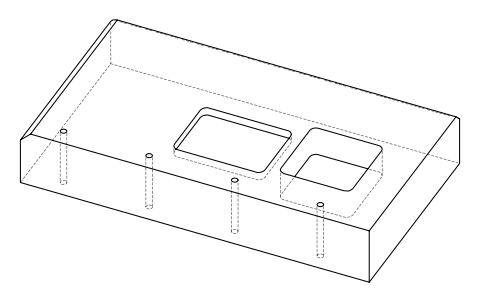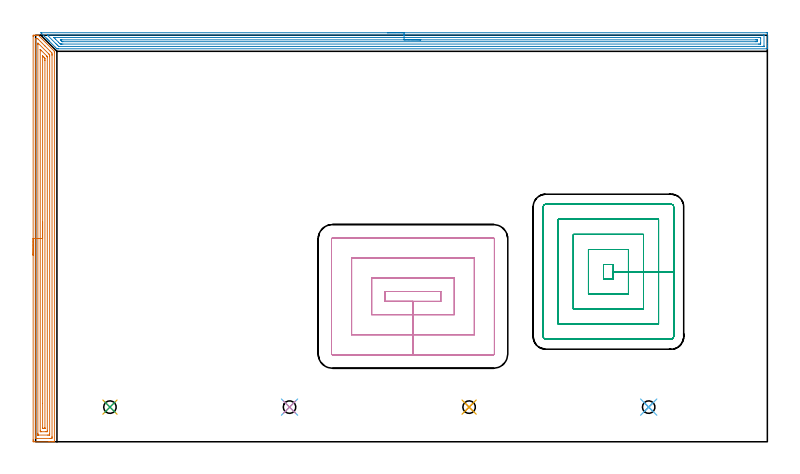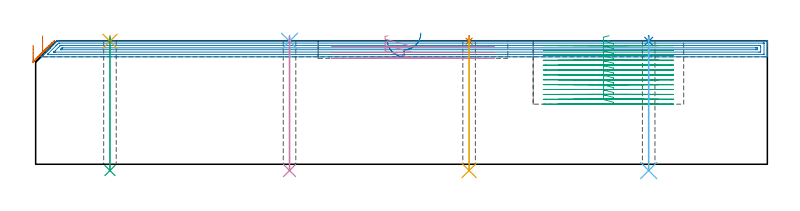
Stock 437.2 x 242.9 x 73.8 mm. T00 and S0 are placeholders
(PLAN: 12 operations, 4 tool changes, 55 min)
(1 AREA_MILL | FG_CHAMFER_SURFACE | UGT0205_001 | 9.81 min | 19589 mm3)
(2 AREA_MILL_1 | FG_CHAMFER_SURFACE_1 | UGT0205_001 | 13.94 min | 19697 mm3)
(3 MILL_RECTANGULAR_POCKET | POCKET_RECTANGULAR_STRAIGHT | NXT0201_011 | Follow Part, ap 3, ae 75% | 24.63 min | 313743 mm3)
(4 MILL_RECTANGULAR_POCKET_1 | POCKET_RECTANGULAR_STRAIGHT_1 | UGT0201_010 | Follow Part, ap 4, ae 75% | 5.26 min | 101538 mm3)
(5 SPOT_DRILL | STEP1HOLE | NXT0321_9005460120000 | 0.03 min | 3 mm3)
(6 SPOT_DRILL_1 | STEP1HOLE_1 | NXT0321_9005460120000 | 0.03 min | 15 mm3)
(7 SPOT_DRILL_2 | STEP1HOLE_2 | NXT0321_9005460120000 | 0.03 min | 9 mm3)
(8 SPOT_DRILL_3 | STEP1HOLE_3 | NXT0321_9005460120000 | 0.03 min | 11 mm3)
(9 DRILL_THROUGH_HOLE_INTO_CENTER | STEP1HOLE | UGT0301_470 | 0.32 min | 3235 mm3)
(10 DRILL_THROUGH_HOLE_INTO_CENTER_1 | STEP1HOLE_1 | UGT0301_470 | 0.32 min | 3254 mm3)
(11 DRILL_THROUGH_HOLE_INTO_CENTER_2 | STEP1HOLE_2 | UGT0301_470 | 0.32 min | 3217 mm3)
(12 DRILL_THROUGH_HOLE_INTO_CENTER_3 | STEP1HOLE_3 | UGT0301_470 | 0.32 min | 3212 mm3)
(TOOL UGT0205_001 | Chamfer Mill 20 x 3 x 45 deg. | D20 FL50 Z2)
(TOOL NXT0201_011 | ENDMILL 12mm [2P460-1200-NA 1630] | D12 FL38 Z6)
(TOOL UGT0201_010 | End Mill 16 mm | D16 FL22 Z2)
(TOOL NXT0321_9005460120000 | NC Spot Drill, 142deg, 12mm, Carbide, Uncoated | D12 PA142 FL30 Z2)
(TOOL UGT0301_470 | Carbide Drill 7.5 mm | D7.5 PA118 FL76 Z2)
(OP 1 AREA_MILL)
G17 G21 G94 G90
T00 M6
G54
G17 G0 G90 X-1.5 Y111.45 S1061 M3
G43 Z83.8 H0
Z71.1
G94 G1 Y111.488 Z70.229 F250.
Y111.602 Z69.364
Y111.791 Z68.512
Y112.053 Z67.68
Y112.387 Z66.874
Y112.79 Z66.1
Y113.258 Z65.364
Y113.79 Z64.672
Y114.379 Z64.029
Y115.022 Z63.44
Y115.714 Z62.909
Y116.45 Z62.44
Y117.224 Z62.037
Y118.03 Z61.703
Y118.862 Z61.441
Y119.714 Z61.252
Y120.578 Z61.138
Y121.45 Z61.1
Y242.302
X-1.498 Y242.465 Z61.102
X-1.491 Y242.898 Z61.105
X-1.235 Y242.9 Z61.362
X-0.933 Z61.663
X-0.346 Z62.25
X-0.043 Z62.552
X0.562 Z63.161
X1.291 Z63.89
X1.435 Y242.899 Z64.034
X1.611 Y242.89 Z64.206
X1.736 Y242.764 Z64.335
X11.117 Y233.383 Z73.716
X11.194 Y233.305 Z73.792
X11.2 Y232.491 Z73.8
Y0.152
X11.197 Y0.01 Z73.788
X11.16 Y0.007 Z73.752
X10.814 Y0. Z73.413
X10.349 Z72.948
X9.743 Z72.338
X8.551 Z71.148
X7.964 Z70.558
X-0.933 Y0.001 Z61.664
X-1.169 Y0.003 Z61.429
X-1.491 Y0.007 Z61.106
X-1.494 Y0.036 Z61.104
X-1.499 Y0.598 Z61.101
X-1.5 Y1.166 Z61.1
Y121.45
X-0.086 Z62.514
Y239.669
X-0.082 Y240.519 Z62.518
X-0.081 Y240.556 Z62.519
X-0.043 Y240.89 Z62.557
X0.468 Y240.898 Z63.068
X0.846 Y240.899 Z63.446
X0.973 Y240.898 Z63.573
X1.075 Y240.894 Z63.675
X1.14 Y240.89 Z63.74
X1.185 Y240.853 Z63.785
X1.53 Y240.519 Z64.13
X5.545 Y236.505 Z68.145
X8.667 Y233.383 Z71.267
X8.854 Y233.196 Z71.454
X9.554 Y232.491 Z72.154
X9.743 Y232.295 Z72.343
X9.783 Y231.6 Z72.383
X9.784 Y231.559 Z72.384
X9.786 Y230.708 Z72.386
Y3.231
X9.783 Y2.382 Z72.383
X9.781 Y2.344 Z72.381
X9.743 Y2.01 Z72.343
X9.232 Y2.002 Z71.832
X8.854 Y2.001 Z71.454
X8.344 Y2. Z70.944
X0.846 Y2.001 Z63.446
X0.334 Y2.003 Z62.934
X-0.043 Y2.01 Z62.557
X-0.08 Y2.382 Z62.52
X-0.083 Y2.421 Z62.517
X-0.086 Y3.273 Z62.514
Y3.316
Y121.45
X1.329 Z63.929
Y237.359
X1.332 Y237.843 Z63.932
X1.336 Y238.244 Z63.936
X1.736 Y237.864 Z64.336
X1.758 Y237.843 Z64.358
X7.964 Y231.636 Z70.564
X7.999 Y231.6 Z70.599
X8.364 Y231.198 Z70.964
X8.369 Y230.708 Z70.969
X8.371 Y230.3 Z70.971
Y4.649
X8.369 Y4.165 Z70.969
X8.367 Y4.064 Z70.967
X8.365 Y4.021 Z70.965
X8.293 Y4.01 Z70.893
X8.127 Y4.002 Z70.727
X7.964 Y4.001 Z70.564
X7.239 Y4. Z69.839
X1.571 Y4.001 Z64.171
X1.461 Y4.003 Z64.061
X1.374 Y4.009 Z63.974
X1.335 Y4.015 Z63.935
X1.333 Y4.03 Z63.933
X1.331 Y4.165 Z63.931
X1.329 Y4.574 Z63.929
X1.328 Y5.057 Z63.928
X1.329 Y121.45 Z63.929
X2.743 Z65.343
Y234.158
X2.744 Y234.275 Z65.344
X2.747 Y234.355 Z65.347
X2.749 Y234.384 Z65.349
X2.76 Y234.379 Z65.36
X2.79 Y234.355 Z65.39
X2.875 Y234.275 Z65.475
X3.515 Y233.636 Z66.115
X6.444 Y230.708 Z69.044
X6.703 Y230.446 Z69.303
X6.876 Y230.268 Z69.476
X6.937 Y230.202 Z69.537
X6.95 Y230.172 Z69.55
X6.953 Y230.126 Z69.553
X6.957 Y229.934 Z69.557
Y6.841
X6.953 Y6.071 Z69.553
X6.951 Y6.023 Z69.551
X6.917 Y6.01 Z69.517
X6.814 Y6.006 Z69.414
X6.604 Y6.002 Z69.204
X6.185 Y6. Z68.785
X3.465 Z66.065
X3.075 Y6.001 Z65.675
X2.88 Y6.005 Z65.48
X2.783 Y6.01 Z65.383
X2.749 Y6.018 Z65.349
X2.743 Y6.841 Z65.343
Y121.45
X4.157 Z66.757
Y230.064
X4.159 Y230.313 Z66.759
X4.162 Y230.479 Z66.762
X4.164 Y230.522 Z66.764
X4.184 Y230.506 Z66.784
X4.243 Y230.452 Z66.843
X4.405 Y230.295 Z67.005
X4.885 Y229.816 Z67.485
X5.295 Y229.401 Z67.895
X5.529 Y229.16 Z68.129
X5.536 Y228.924 Z68.136
X5.54 Y228.678 Z68.14
X5.543 Y228.032 Z68.143
Y227.783
Y8.376
X5.541 Y8.127 Z68.141
X5.539 Y8.056 Z68.139
X5.536 Y8.018 Z68.136
X5.526 Y8.01 Z68.126
X5.451 Y8.006 Z68.051
X5.295 Y8.002 Z67.895
X5.028 Y8.001 Z67.628
X4.405 Y8.004 Z67.005
X4.198 Y8.008 Z66.798
X4.168 Y8.01 Z66.768
X4.164 Y8.078 Z66.764
X4.16 Y8.21 Z66.76
X4.158 Y8.376 Z66.758
X4.157 Y22.946 Z66.757
Y121.45
Y122.322 Z66.795
Y123.186 Z66.909
Y124.038 Z67.098
Y124.87 Z67.36
Y125.676 Z67.694
Y126.45 Z68.097
Y127.186 Z68.565
Y127.878 Z69.097
Y128.521 Z69.686
Y129.11 Z70.329
Y129.642 Z71.021
Y130.11 Z71.757
Y130.513 Z72.531
Y130.847 Z73.337
Y131.109 Z74.169
Y131.298 Z75.02
Y131.412 Z75.885
Y131.45 Z76.757
G0 Z83.8
M5
M2
(OP 2 AREA_MILL_1)
G17 G21 G94 G90
T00 M6
G54
G17 G0 G90 X210.15 Y244.4 S1061 M3
G43 Z83.8 H0
Z74.2
G94 G1 X210.188 Z73.328 F250.
X210.302 Z72.464
X210.491 Z71.612
X210.753 Z70.78
X211.087 Z69.974
X211.49 Z69.2
X211.959 Z68.464
X212.49 Z67.772
X213.079 Z67.129
X213.722 Z66.54
X214.414 Z66.009
X215.15 Z65.54
X215.924 Z65.137
X216.73 Z64.803
X217.562 Z64.541
X218.414 Z64.352
X219.278 Z64.238
X220.15 Z64.2
X436.569 Y244.399 Z64.201
X436.981 Y244.397 Z64.202
X437.19 Y244.392 Z64.205
X437.2 Y243.992 Z64.606
Y237.843 Z70.751
Y236.448 Z72.148
Y236.087 Z72.508
Y235.363 Z73.236
Y235.136 Z73.464
X437.198 Y234.966 Z73.627
X437.19 Y234.802 Z73.789
X437.016 Y234.8 Z73.8
X13.568
X12.764 Y234.805 Z73.795
X12.699 Y234.807 Z73.793
X12.674 Y234.828 Z73.772
X11.78 Y235.719 Z72.879
X8.337 Y239.161 Z69.435
X8.203 Y239.296 Z69.302
X8.037 Y239.462 Z69.136
X7.898 Y239.6 Z68.996
X7.756 Y239.743 Z68.855
X7.605 Y239.893 Z68.704
X7.458 Y240.039 Z68.556
X7.308 Y240.19 Z68.407
X7.174 Y240.325 Z68.273
X7.019 Y240.478 Z68.117
X6.861 Y240.638 Z67.96
X6.743 Y240.756 Z67.842
X6.58 Y240.918 Z67.677
X6.414 Y241.085 Z67.513
X6.311 Y241.188 Z67.41
X5.018 Y242.482 Z66.117
X3.508 Y243.992 Z64.608
X3.284 Y244.218 Z64.382
X3.119 Y244.393 Z64.207
X3.284 Y244.4 Z64.2
X220.15
Y242.986 Z65.614
X434.78 Y242.985 Z65.615
X434.912 Y242.984 Z65.616
X435.145 Y242.979 Z65.621
X435.191 Y242.975 Z65.625
X435.195 Y242.942 Z65.658
X435.197 Y242.907 Z65.693
X435.2 Y242.701 Z65.899
X435.199 Y236.415 Z72.185
X435.197 Y236.305 Z72.295
X435.193 Y236.233 Z72.367
X435.189 Y236.22 Z72.38
X435.185 Y236.218 Z72.382
X435.162 Y236.216 Z72.384
X434.78 Y236.214 Z72.386
X434.65
X14.332 Y236.215 Z72.385
X13.951 Y236.219 Z72.381
X13.764 Y236.221 Z72.379
X13.569 Y236.392 Z72.208
X12.987 Y236.965 Z71.635
X12.674 Y237.276 Z71.324
X12.106 Y237.843 Z70.757
X7.308 Y242.641 Z65.959
X7.052 Y242.902 Z65.698
X7.002 Y242.955 Z65.645
X6.985 Y242.976 Z65.624
X6.991 Y242.979 Z65.621
X7.052 Y242.981 Z65.619
X7.308 Y242.985 Z65.615
X7.439 Y242.986 Z65.614
X220.15
Y241.572 Z67.028
X432.097 Y241.571 Z67.029
X432.777 Y241.568 Z67.032
X432.992 Y241.564 Z67.036
X433.19 Y241.555 Z67.045
X433.195 Y241.357 Z67.243
X433.199 Y241.153 Z67.447
X433.2 Y238.517 Z70.083
X433.195 Y237.843 Z70.757
X433.193 Y237.645 Z70.955
X432.992 Y237.635 Z70.965
X432.315 Y237.63 Z70.97
X432.097 Y237.629 Z70.971
X16.251 Y237.628 Z70.972
X15.575 Y237.629 Z70.971
X15.357 Y237.632 Z70.968
X15.139 Y237.635 Z70.965
X14.759 Y237.652 Z70.948
X14.559 Y237.843 Z70.757
X14.463 Y237.937 Z70.663
X13.677 Y238.722 Z69.878
X11.78 Y240.619 Z67.981
X11.045 Y241.357 Z67.243
X10.886 Y241.52 Z67.08
X10.849 Y241.568 Z67.032
X10.85
X10.886 Y241.57 Z67.03
X11.561 Y241.571 Z67.029
X11.78 Y241.572 Z67.028
X220.15
Y240.157 Z68.443
X430.309
X430.637 Y240.156 Z68.444
X431.05 Y240.152 Z68.448
X431.125 Y240.15 Z68.45
X431.19 Y240.14 Z68.46
X431.193 Y240.037 Z68.563
X431.2 Y239.603 Z68.997
X431.193 Y239.162 Z69.438
X431.19 Y239.059 Z69.541
X431.065 Y239.05 Z69.55
X430.872 Y239.046 Z69.554
X430.309 Y239.043 Z69.557
X429.982
X16.251
X15.923 Y239.045 Z69.555
X15.854 Y239.047 Z69.553
X15.823 Y239.049 Z69.551
X15.716 Y239.145 Z69.455
X15.472 Y239.38 Z69.22
X15.357 Y239.492 Z69.108
X15.249 Y239.6 Z69.
X15.146 Y239.706 Z68.894
X14.953 Y239.908 Z68.692
X14.726 Y240.151 Z68.449
X14.794 Y240.153 Z68.447
X15.357 Y240.156 Z68.444
X15.684 Y240.157 Z68.443
X220.15
X221.022 Z68.481
X221.887 Z68.595
X222.738 Z68.783
X223.57 Z69.046
X224.376 Z69.38
X225.15 Z69.782
X225.886 Z70.251
X226.578 Z70.782
X227.221 Z71.372
X227.81 Z72.015
X228.342 Z72.707
X228.81 Z73.443
X229.213 Z74.216
X229.547 Z75.022
X229.809 Z75.854
X229.998 Z76.706
X230.112 Z77.571
X230.15 Z78.443
G0 Z83.8
M5
M2
(OP 3 MILL_RECTANGULAR_POCKET)
G17 G21 G94 G90
T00 M6
G54
G17 G0 G90 X342.576 Y105.9 S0 M3
G43 Z83.8 H1
Z76.8
G94 G1 X339.3 Z75.922 F250.
Y97.3 Z73.618
X345.2 Z72.037
Y101.6 Z70.885
Y105.9 F500.
X339.3
Y97.3
X345.2
Y101.6
X354.2
Y114.9
X330.3
Y88.3
X354.2
Y101.6
X363.2
Y123.9
X321.3
Y79.3
X363.2
Y101.6
X372.2
Y132.9
X312.3
Y70.3
X372.2
Y101.6
X381.2
Y140.4
G3 X379.7 Y141.9 R1.5
G1 X304.8
G3 X303.3 Y140.4 R1.5
G1 Y62.8
G3 X304.8 Y61.3 R1.5
G1 X379.7
G3 X381.2 Y62.8 R1.5
G1 Y101.6
Y102.6
G0 X342.576 Y105.9 Z73.885
G1 X339.3 Z73.007 F250.
Y97.3 Z70.702
X345.2 Z69.121
Y101.6 Z67.969
Y105.9 F500.
X339.3
Y97.3
X345.2
Y101.6
X354.2
Y114.9
X330.3
Y88.3
X354.2
Y101.6
X363.2
Y123.9
X321.3
Y79.3
X363.2
Y101.6
X372.2
Y132.9
X312.3
Y70.3
X372.2
Y101.6
X381.2
Y140.4
G3 X379.7 Y141.9 R1.5
G1 X304.8
G3 X303.3 Y140.4 R1.5
G1 Y62.8
G3 X304.8 Y61.3 R1.5
G1 X379.7
G3 X381.2 Y62.8 R1.5
G1 Y101.6
Y102.6
G0 X342.576 Y105.9 Z70.969
G1 X339.3 Z70.091 F250.
Y97.3 Z67.787
X345.2 Z66.206
Y101.6 Z65.054
Y105.9 F500.
X339.3
Y97.3
X345.2
Y101.6
X354.2
Y114.9
X330.3
Y88.3
X354.2
Y101.6
X363.2
Y123.9
X321.3
Y79.3
X363.2
Y101.6
X372.2
Y132.9
X312.3
Y70.3
X372.2
Y101.6
X381.2
Y140.4
G3 X379.7 Y141.9 R1.5
G1 X304.8
G3 X303.3 Y140.4 R1.5
G1 Y62.8
G3 X304.8 Y61.3 R1.5
G1 X379.7
G3 X381.2 Y62.8 R1.5
G1 Y101.6
Y102.6
G0 X342.576 Y105.9 Z68.054
G1 X339.3 Z67.176 F250.
Y97.3 Z64.871
X345.2 Z63.291
Y101.6 Z62.138
Y105.9 F500.
X339.3
Y97.3
X345.2
Y101.6
X354.2
Y114.9
X330.3
Y88.3
X354.2
Y101.6
X363.2
Y123.9
X321.3
Y79.3
X363.2
Y101.6
X372.2
Y132.9
X312.3
Y70.3
X372.2
Y101.6
X381.2
Y140.4
G3 X379.7 Y141.9 R1.5
G1 X304.8
G3 X303.3 Y140.4 R1.5
G1 Y62.8
G3 X304.8 Y61.3 R1.5
G1 X379.7
G3 X381.2 Y62.8 R1.5
G1 Y101.6
Y102.6
G0 X342.576 Y105.9 Z65.138
G1 X339.3 Z64.26 F250.
Y97.3 Z61.956
X345.2 Z60.375
Y101.6 Z59.223
Y105.9 F500.
X339.3
Y97.3
X345.2
Y101.6
X354.2
Y114.9
X330.3
Y88.3
X354.2
Y101.6
X363.2
Y123.9
X321.3
Y79.3
X363.2
Y101.6
X372.2
Y132.9
X312.3
Y70.3
X372.2
Y101.6
X381.2
Y140.4
G3 X379.7 Y141.9 R1.5
G1 X304.8
G3 X303.3 Y140.4 R1.5
G1 Y62.8
G3 X304.8 Y61.3 R1.5
G1 X379.7
G3 X381.2 Y62.8 R1.5
G1 Y101.6
Y102.6
G0 X342.576 Y105.9 Z62.223
G1 X339.3 Z61.345 F250.
Y97.3 Z59.041
X345.2 Z57.46
Y101.6 Z56.308
Y105.9 F500.
X339.3
Y97.3
X345.2
Y101.6
X354.2
Y114.9
X330.3
Y88.3
X354.2
Y101.6
X363.2
Y123.9
X321.3
Y79.3
X363.2
Y101.6
X372.2
Y132.9
X312.3
Y70.3
X372.2
Y101.6
X381.2
Y140.4
G3 X379.7 Y141.9 R1.5
G1 X304.8
G3 X303.3 Y140.4 R1.5
G1 Y62.8
G3 X304.8 Y61.3 R1.5
G1 X379.7
G3 X381.2 Y62.8 R1.5
G1 Y101.6
Y102.6
G0 X342.576 Y105.9 Z59.308
G1 X339.3 Z58.43 F250.
Y97.3 Z56.125
X345.2 Z54.544
Y101.6 Z53.392
Y105.9 F500.
X339.3
Y97.3
X345.2
Y101.6
X354.2
Y114.9
X330.3
Y88.3
X354.2
Y101.6
X363.2
Y123.9
X321.3
Y79.3
X363.2
Y101.6
X372.2
Y132.9
X312.3
Y70.3
X372.2
Y101.6
X381.2
Y140.4
G3 X379.7 Y141.9 R1.5
G1 X304.8
G3 X303.3 Y140.4 R1.5
G1 Y62.8
G3 X304.8 Y61.3 R1.5
G1 X379.7
G3 X381.2 Y62.8 R1.5
G1 Y101.6
Y102.6
G0 X342.576 Y105.9 Z56.392
G1 X339.3 Z55.514 F250.
Y97.3 Z53.21
X345.2 Z51.629
Y101.6 Z50.477
Y105.9 F500.
X339.3
Y97.3
X345.2
Y101.6
X354.2
Y114.9
X330.3
Y88.3
X354.2
Y101.6
X363.2
Y123.9
X321.3
Y79.3
X363.2
Y101.6
X372.2
Y132.9
X312.3
Y70.3
X372.2
Y101.6
X381.2
Y140.4
G3 X379.7 Y141.9 R1.5
G1 X304.8
G3 X303.3 Y140.4 R1.5
G1 Y62.8
G3 X304.8 Y61.3 R1.5
G1 X379.7
G3 X381.2 Y62.8 R1.5
G1 Y101.6
Y102.6
G0 X342.576 Y105.9 Z53.477
G1 X339.3 Z52.599 F250.
Y97.3 Z50.295
X345.2 Z48.714
Y101.6 Z47.562
Y105.9 F500.
X339.3
Y97.3
X345.2
Y101.6
X354.2
Y114.9
X330.3
Y88.3
X354.2
Y101.6
X363.2
Y123.9
X321.3
Y79.3
X363.2
Y101.6
X372.2
Y132.9
X312.3
Y70.3
X372.2
Y101.6
X381.2
Y140.4
G3 X379.7 Y141.9 R1.5
G1 X304.8
G3 X303.3 Y140.4 R1.5
G1 Y62.8
G3 X304.8 Y61.3 R1.5
G1 X379.7
G3 X381.2 Y62.8 R1.5
G1 Y101.6
Y102.6
G0 X342.576 Y105.9 Z50.562
G1 X339.3 Z49.684 F250.
Y97.3 Z47.379
X345.2 Z45.798
Y101.6 Z44.646
Y105.9 F500.
X339.3
Y97.3
X345.2
Y101.6
X354.2
Y114.9
X330.3
Y88.3
X354.2
Y101.6
X363.2
Y123.9
X321.3
Y79.3
X363.2
Y101.6
X372.2
Y132.9
X312.3
Y70.3
X372.2
Y101.6
X381.2
Y140.4
G3 X379.7 Y141.9 R1.5
G1 X304.8
G3 X303.3 Y140.4 R1.5
G1 Y62.8
G3 X304.8 Y61.3 R1.5
G1 X379.7
G3 X381.2 Y62.8 R1.5
G1 Y101.6
Y102.6
G0 X342.576 Y105.9 Z47.646
G1 X339.3 Z46.768 F250.
Y97.3 Z44.464
X345.2 Z42.883
Y101.6 Z41.731
Y105.9 F500.
X339.3
Y97.3
X345.2
Y101.6
X354.2
Y114.9
X330.3
Y88.3
X354.2
Y101.6
X363.2
Y123.9
X321.3
Y79.3
X363.2
Y101.6
X372.2
Y132.9
X312.3
Y70.3
X372.2
Y101.6
X381.2
Y140.4
G3 X379.7 Y141.9 R1.5
G1 X304.8
G3 X303.3 Y140.4 R1.5
G1 Y62.8
G3 X304.8 Y61.3 R1.5
G1 X379.7
G3 X381.2 Y62.8 R1.5
G1 Y101.6
Y102.6
G0 X342.576 Y105.9 Z44.731
G1 X339.3 Z43.853 F250.
Y97.3 Z41.548
X345.2 Z39.968
Y101.6 Z38.815
Y105.9 F500.
X339.3
Y97.3
X345.2
Y101.6
X354.2
Y114.9
X330.3
Y88.3
X354.2
Y101.6
X363.2
Y123.9
X321.3
Y79.3
X363.2
Y101.6
X372.2
Y132.9
X312.3
Y70.3
X372.2
Y101.6
X381.2
Y140.4
G3 X379.7 Y141.9 R1.5
G1 X304.8
G3 X303.3 Y140.4 R1.5
G1 Y62.8
G3 X304.8 Y61.3 R1.5
G1 X379.7
G3 X381.2 Y62.8 R1.5
G1 Y101.6
Y102.6
G0 X342.576 Y105.9 Z41.815
G1 X339.3 Z40.937 F250.
Y97.3 Z38.633
X345.2 Z37.052
Y101.6 Z35.9
Y105.9 F500.
X339.3
Y97.3
X345.2
Y101.6
X354.2
Y114.9
X330.3
Y88.3
X354.2
Y101.6
X363.2
Y123.9
X321.3
Y79.3
X363.2
Y101.6
X372.2
Y132.9
X312.3
Y70.3
X372.2
Y101.6
X381.2
Y140.4
G3 X379.7 Y141.9 R1.5
G1 X304.8
G3 X303.3 Y140.4 R1.5
G1 Y62.8
G3 X304.8 Y61.3 R1.5
G1 X379.7
G3 X381.2 Y62.8 R1.5
G1 Y101.6
Y102.6
G0 Z83.8
M5
M2
(OP 4 MILL_RECTANGULAR_POCKET_1)
G17 G21 G94 G90
T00 M6
G54
G17 G0 G90 X210.508 Y89.8 S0 M3
G43 Z83.8 H0
Z76.8
G94 G1 X208.8 Z76.342 F250.
Y83.9 Z74.761
X225.45 Z70.3
X242.1 F500.
Y89.8
X208.8
Y83.9
X225.45
Y75.9
X250.1
Y97.8
X200.8
Y75.9
X225.45
Y63.9
X262.1
Y109.8
X188.8
Y63.9
X225.45
Y51.9
X273.4
G3 X274.1 Y52.6 R0.7
G1 Y121.1
G3 X273.4 Y121.8 R0.7
G1 X177.5
G3 X176.8 Y121.1 R0.7
G1 Y52.6
G3 X177.5 Y51.9 R0.7
G1 X225.45
X226.45
G0 X210.508 Y89.8 Z73.3
G1 X208.8 Z72.842 F250.
Y83.9 Z71.261
X225.45 Z66.8
X242.1 F500.
Y89.8
X208.8
Y83.9
X225.45
Y75.9
X250.1
Y97.8
X200.8
Y75.9
X225.45
Y63.9
X262.1
Y109.8
X188.8
Y63.9
X225.45
Y51.9
X273.4
G3 X274.1 Y52.6 R0.7
G1 Y121.1
G3 X273.4 Y121.8 R0.7
G1 X177.5
G3 X176.8 Y121.1 R0.7
G1 Y52.6
G3 X177.5 Y51.9 R0.7
G1 X225.45
X226.45
G0 X210.508 Y89.8 Z69.8
G1 X208.8 Z69.342 F250.
Y83.9 Z67.761
X225.45 Z63.3
X242.1 F500.
Y89.8
X208.8
Y83.9
X225.45
Y75.9
X250.1
Y97.8
X200.8
Y75.9
X225.45
Y63.9
X262.1
Y109.8
X188.8
Y63.9
X225.45
Y51.9
X273.4
G3 X274.1 Y52.6 R0.7
G1 Y121.1
G3 X273.4 Y121.8 R0.7
G1 X177.5
G3 X176.8 Y121.1 R0.7
G1 Y52.6
G3 X177.5 Y51.9 R0.7
G1 X225.45
X226.45
G0 Z83.8
M5
M2
(OP 5 SPOT_DRILL)
G17 G21 G94 G90
T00 M6
G54
G17 G0 G90 X44.4 Y20.7 S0 M3
G43 Z83.8 H0
G94 G81 G98 Z73.477 F250. R76.8
G80
M5
M2
(OP 6 SPOT_DRILL_1)
G17 G21 G94 G90
T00 M6
G54
G17 G0 G90 X151.7 Y20.7 S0 M3
G43 Z83.8 H0
G94 G81 G98 Z73.477 F250. R76.8
G80
M5
M2
(OP 7 SPOT_DRILL_2)
G17 G21 G94 G90
T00 M6
G54
G17 G0 G90 X259. Y20.7 S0 M3
G43 Z83.8 H0
G94 G81 G98 Z73.477 F250. R76.8
G80
M5
M2
(OP 8 SPOT_DRILL_3)
G17 G21 G94 G90
T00 M6
G54
G17 G0 G90 X366.3 Y20.7 S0 M3
G43 Z83.8 H0
G94 G81 G98 Z73.477 F250. R76.8
G80
M5
M2
(OP 9 DRILL_THROUGH_HOLE_INTO_CENTER)
G17 G21 G94 G90
T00 M6
G54
G17 G0 G90 X44.4 Y20.7 S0 M3
G43 Z83.8 H0
G94 G73 G98 Z-3.753 F250. Q7.05 R75.8
G80
M5
M2
(OP 10 DRILL_THROUGH_HOLE_INTO_CENTER_1)
G17 G21 G94 G90
T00 M6
G54
G17 G0 G90 X151.7 Y20.7 S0 M3
G43 Z83.8 H0
G94 G73 G98 Z-3.753 F250. Q7.05 R75.8
G80
M5
M2
(OP 11 DRILL_THROUGH_HOLE_INTO_CENTER_2)
G17 G21 G94 G90
T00 M6
G54
G17 G0 G90 X259. Y20.7 S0 M3
G43 Z83.8 H0
G94 G73 G98 Z-3.753 F250. Q7.05 R75.8
G80
M5
M2
(OP 12 DRILL_THROUGH_HOLE_INTO_CENTER_3)
G17 G21 G94 G90
T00 M6
G54
G17 G0 G90 X366.3 Y20.7 S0 M3
G43 Z83.8 H0
G94 G73 G98 Z-3.753 F250. Q7.05 R75.8
G80
M5
M2
